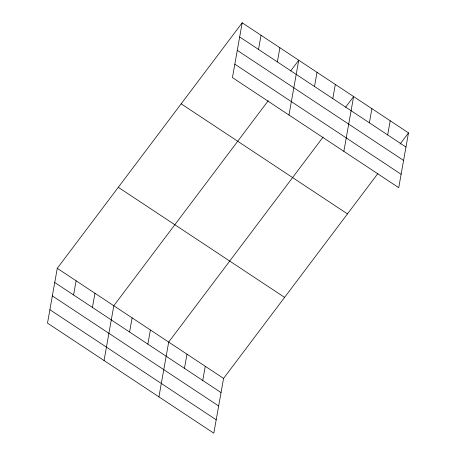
<?xml version="1.0" encoding="UTF-8"?>
<svg xmlns="http://www.w3.org/2000/svg" width="456" height="456" viewBox="0 0 456 456"><rect width="100%" height="100%" fill="white"/><g stroke="black" fill="none" stroke-linecap="round" stroke-linejoin="round"><path stroke-width="0.68" d="M242.193 22.8L232.435 77.594L398.732 187.672L408.496 132.878L242.193 22.8L57.268 268.327L47.504 323.122L213.807 433.2L223.565 378.406L377.978 173.394M73.593 294.969L76.112 280.805M92.437 307.441L94.962 293.282M104.048 360.548L113.806 305.754L268.225 100.742M129.578 332.025L132.103 317.866M147.869 344.137L150.394 329.973M158.927 396.874L168.686 342.08L323.104 137.068M184.458 368.351L186.983 354.192M258.518 49.442L261.043 35.277M202.749 380.464L205.274 366.299M277.368 61.913L279.887 47.749M288.979 115.02L298.737 60.226L290.683 70.919M314.503 86.497L317.028 72.333M332.8 98.61L335.32 84.445M343.852 151.346L353.617 96.552L345.562 107.245M369.383 122.824L371.908 108.659M387.68 134.936L390.199 120.772M400.02 144.13L408.496 132.878M239.674 36.964L405.971 147.043M237.285 50.371L403.583 160.449M234.823 64.182L401.12 174.266M181.169 103.825L347.466 213.904M118.292 187.302L284.59 297.386M57.268 268.327L223.565 378.406M54.743 282.492L221.046 392.57M52.354 295.898L218.658 405.977M49.892 309.715L216.195 419.794"/></g></svg>
